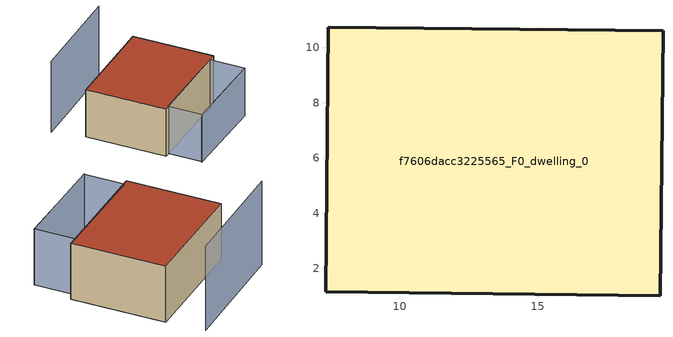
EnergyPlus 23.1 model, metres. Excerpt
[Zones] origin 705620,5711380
f7606dacc3225565_F0_dwelling_0
 floor ground (EU_floor_Construction): 19.43,1.01 19.54,10.6 7.43,10.74 7.32,1.15 z0
 wall outside (EU_wall_Construction): 7.43,10.74 19.54,10.6 19.43,1.01 7.32,1.15 7.43,10.74 z0:6
 roof outside (EU_roof_Construction): 19.54,10.6 19.43,1.01 7.32,1.15 7.43,10.74 z6
shading: 7.85,-2.83 18.51,-3.09 / 18.47,-3.09 7.87,-2.84 / 7.87,-2.84 7.96,1.27 / 7.96,1.27 18.57,1.02 / 18.57,1.02 18.47,-3.09 z0:6; 19.26,14.51 6.77,14.53 z0:9
[Building]
EU S2 Campaign: North Axis=0; Terrain=City; Solar Distribution=FullExterior
[Site:Location]
London: Latitude=51.5; Longitude=-0.5; Time Zone=0; Elevation=25
[SizingPeriod:WeatherFileDays]
AnnualSizingPeriod: Begin Month=1; Begin Day of Month=1; End Month=12; End Day of Month=31; Day of Week for Start Day=Monday; Use Weather File Daylight Saving Period=No; Use Weather File Rain and Snow Indicators=No
[MATERIAL]
EU_InternalMass_Material: Roughness=MediumRough; Thickness=0.1; Conductivity=1; Density=1800; Specific Heat=900; Thermal Absorptance=0.9; Solar Absorptance=0.7; Visible Absorptance=0.7
[MATERIAL:NOMASS] Roughness=MediumRough; Thermal Absorptance=0.9; Solar Absorptance=0.7; Visible Absorptance=0.7
Name | Thermal Resistance
EU_wall_NoMass | 0.724719
EU_roof_NoMass | 2.98947
EU_floor_NoMass | 2.39157
[CONSTRUCTION]
EU_wall_Construction: EU_wall_NoMass
EU_roof_Construction: EU_roof_NoMass
EU_floor_Construction: EU_floor_NoMass
EU_InternalMass_Construction: EU_InternalMass_Material
[ZONE]
f7606dacc3225565_F0_dwelling_0: Type=1; Multiplier=1; Ceiling Height=autocalculate; Volume=696.586; Floor Area=autocalculate; Part of Total Floor Area=Yes
[INTERNALMASS]
f7606dacc3225565_F0_dwelling_0_EU_InternalMass: Construction=EU_InternalMass_Construction; Zone or ZoneList=f7606dacc3225565_F0_dwelling_0; Surface Area=116.097
[OTHEREQUIPMENT]
EU_Step8_InternalGain_f7606dacc3225565_F0_dwelling_0_f000: Fuel Type=Electricity; Zone or ZoneList or Space or SpaceList=f7606dacc3225565_F0_dwelling_0; Schedule=EU_Step8_GainSchedule_f7606dacc3225565_F0_dwelling_0_f000; Design Level Calculation Method=Watts/Area; Power per Zone Floor Area=1; Fraction Latent=0; Fraction Radiant=0; Fraction Lost=0; Carbon Dioxide Generation Rate=0; EndUse Subcategory=EU_Step8_InternalGains
[ZONEVENTILATION:DESIGNFLOWRATE]
EU_ConstantAir_f7606dacc3225565_F0_dwelling_0: Zone or ZoneList or Space or SpaceList=f7606dacc3225565_F0_dwelling_0; Schedule=EU_AlwaysOn; Design Flow Rate Calculation Method=AirChanges/Hour; Air Changes per Hour=0.418135; Ventilation Type=Natural; Fan Pressure Rise=0; Fan Total Efficiency=1; Constant Term Coefficient=1; Temperature Term Coefficient=0; Velocity Term Coefficient=0; Velocity Squared Term Coefficient=0; Minimum Indoor Temperature=-100; Maximum Indoor Temperature=100; Delta Temperature=-100; Minimum Outdoor Temperature=-100; Maximum Outdoor Temperature=100; Maximum Wind Speed=40
[HVACTEMPLATE:THERMOSTAT]
EU_HeatOnly_f7606dacc3225565_F0_dwelling_0: Constant Heating Setpoint=20; Constant Cooling Setpoint=50
[HVACTEMPLATE:ZONE:IDEALLOADSAIRSYSTEM]
f7606dacc3225565_F0_dwelling_0: Template Thermostat=EU_HeatOnly_f7606dacc3225565_F0_dwelling_0; System Availability Schedule=EU_AlwaysOn; Maximum Heating Supply Air Temperature=50; Minimum Cooling Supply Air Temperature=13; Maximum Heating Supply Air Humidity Ratio=0.0156; Minimum Cooling Supply Air Humidity Ratio=0.0077; Heating Limit=NoLimit; Cooling Limit=NoLimit; Heating Availability Schedule=EU_AlwaysOn; Cooling Availability Schedule=EU_CoolingOff; Dehumidification Control Type=ConstantSensibleHeatRatio; Cooling Sensible Heat Ratio=0.7; Dehumidification Setpoint=60; Humidification Control Type=None; Humidification Setpoint=30; Outdoor Air Method=None; Outdoor Air Flow Rate per Person=0.00944; Outdoor Air Flow Rate per Zone Floor Area=0; Outdoor Air Flow Rate per Zone=0; Demand Controlled Ventilation Type=None; Outdoor Air Economizer Type=NoEconomizer; Heat Recovery Type=None; Sensible Heat Recovery Effectiveness=0.7; Latent Heat Recovery Effectiveness=0.65
[SIZING:ZONE]
f7606dacc3225565_F0_dwelling_0: Zone Cooling Design Supply Air Temperature Input Method=SupplyAirTemperature; Zone Cooling Design Supply Air Temperature=13; Zone Heating Design Supply Air Temperature Input Method=SupplyAirTemperature; Zone Heating Design Supply Air Temperature=50; Zone Cooling Design Supply Air Humidity Ratio=0.008; Zone Heating Design Supply Air Humidity Ratio=0.008; Cooling Design Air Flow Method=DesignDay; Cooling Design Air Flow Rate=0; Cooling Minimum Air Flow per Zone Floor Area=0.000762; Cooling Minimum Air Flow=0; Cooling Minimum Air Flow Fraction=0.2; Heating Design Air Flow Method=DesignDay; Heating Design Air Flow Rate=0; Heating Maximum Air Flow per Zone Floor Area=0.002032; Heating Maximum Air Flow=0.141576; Heating Maximum Air Flow Fraction=0.3; Account for Dedicated Outdoor Air System=No; Dedicated Outdoor Air System Control Strategy=NeutralSupplyAir; Dedicated Outdoor Air Low Setpoint Temperature for Design=autosize; Dedicated Outdoor Air High Setpoint Temperature for Design=autosize; Zone Load Sizing Method=Sensible Load Only No Latent Load; Zone Latent Cooling Design Supply Air Humidity Ratio Input Method=HumidityRatioDifference; Zone Cooling Design Supply Air Humidity Ratio Difference=0.005; Zone Latent Heating Design Supply Air Humidity Ratio Input Method=HumidityRatioDifference; Zone Humidification Design Supply Air Humidity Ratio Difference=0.005
[SCHEDULE:CONSTANT]
Name | Hourly Value
EU_AlwaysOn | 1
EU_CoolingOff | 0
[SCHEDULE:FILE]
EU_Step8_GainSchedule_f7606dacc3225565_F0_dwelling_0_f000: File=../../schedules/f7606dacc3225565/f7606dacc3225565_F0_dwelling_0_f000_gain.csv; Column Number=1; Rows to Skip at Top=0; Number of Hours of Data=8760; Column Separator=Comma; Interpolate to Timestep=No; Minutes per Item=60; Adjust Schedule for Daylight Savings=Yes
